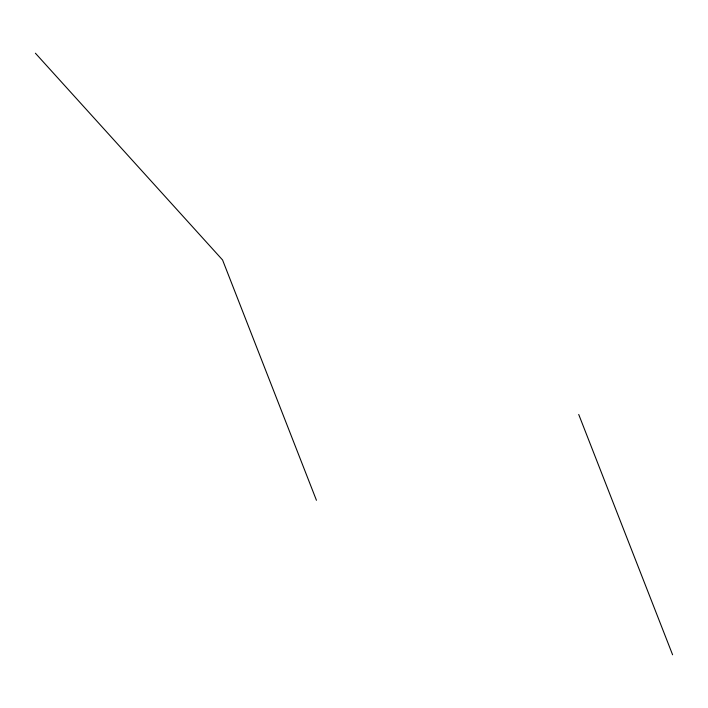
<?xml version="1.0" encoding="UTF-8"?>
<svg xmlns="http://www.w3.org/2000/svg" width="708" height="708" viewBox="0 0 708 708"><rect width="100%" height="100%" fill="white"/><g stroke="black" fill="none" stroke-linecap="round" stroke-linejoin="round"><path stroke-width="1.06" d="M35.4 53.215L222.56 259.96L316.441 500.29M578.719 414.463L672.6 654.785"/></g></svg>
